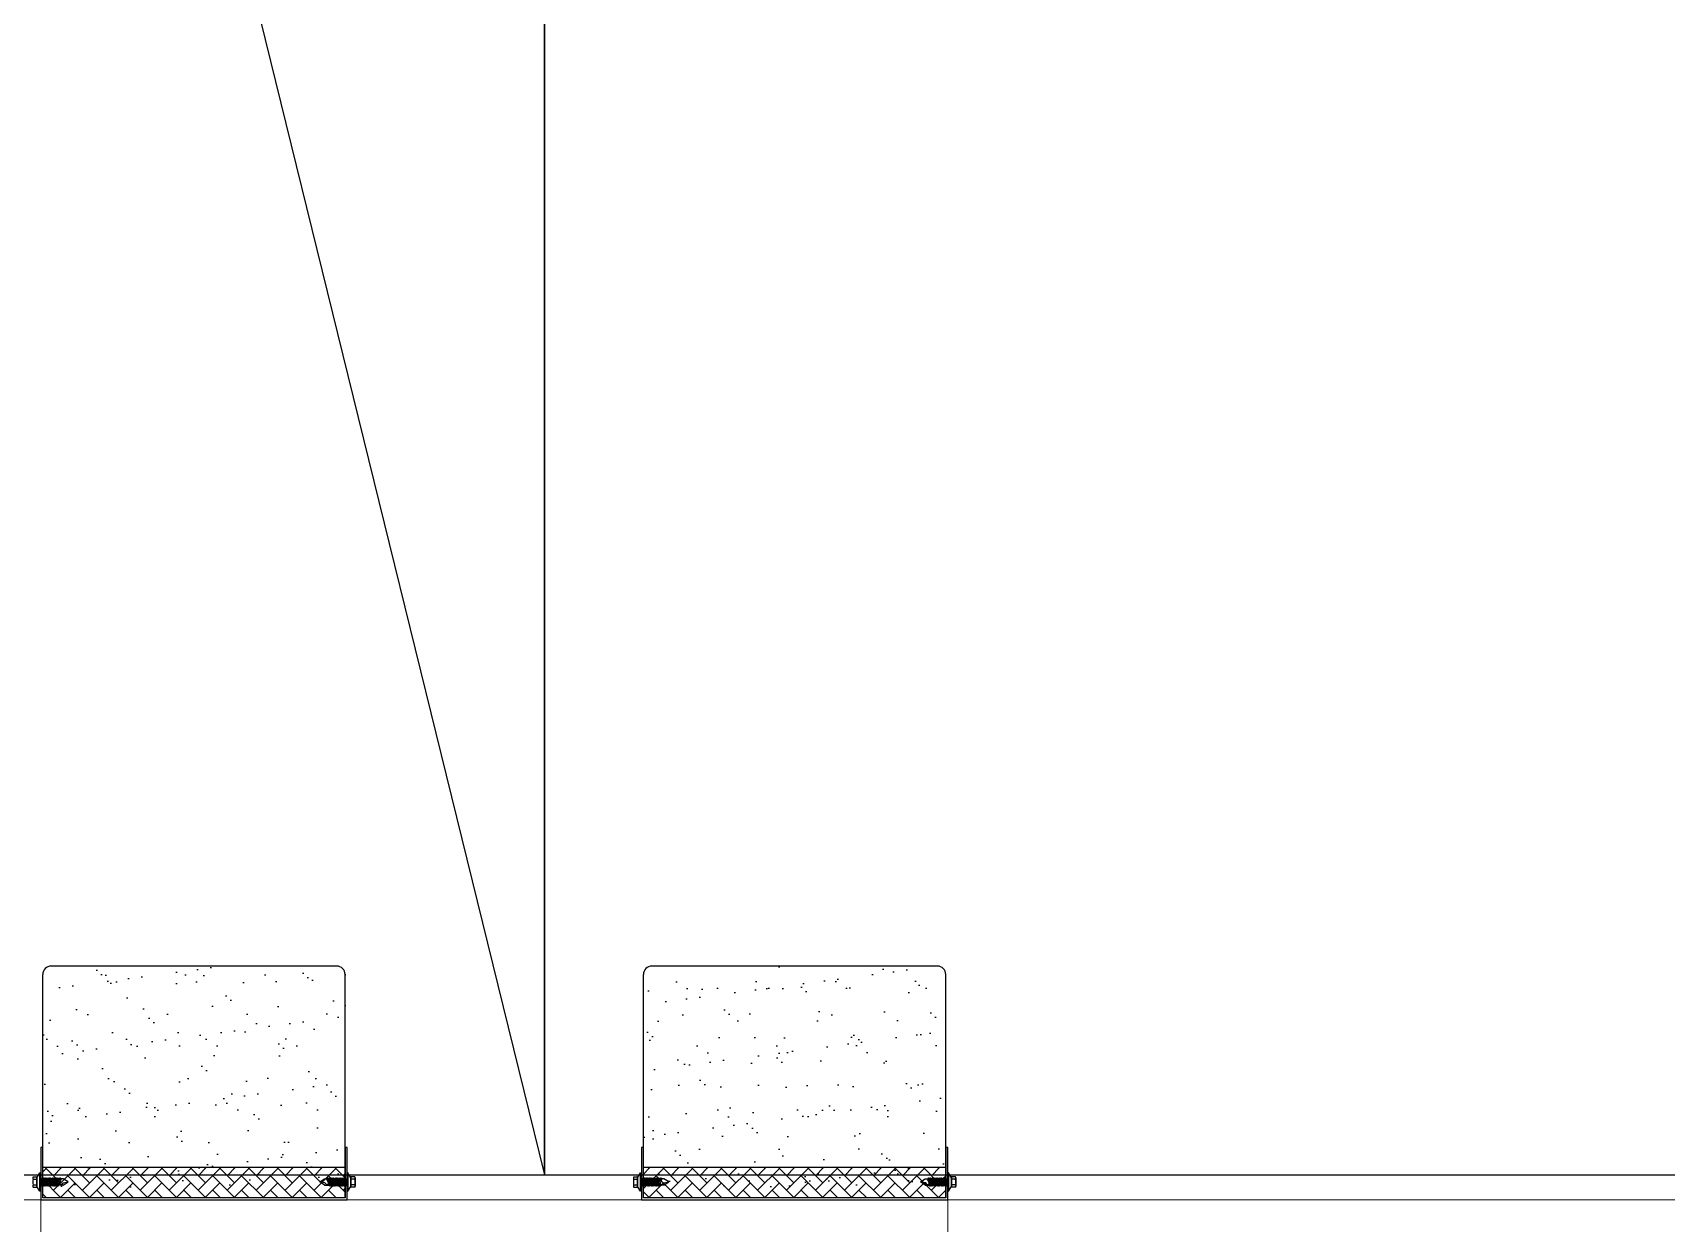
# Model space of a CAD drawing. Header units: millimetres. Extents: x 8456 to 190005487, y 619 to 455456909.
# Drawn here: x 208812.9 to 209062.6, y 158477.2 to 158659.2 of the extents above; entities that cross this region are included whole.
import ezdxf

# ---------------------------------------------------------------- set-up
doc = ezdxf.new("R2010")
doc.units = ezdxf.units.MM
doc.header["$LTSCALE"] = 400
doc.header["$MEASUREMENT"] = 0
doc.layers.get('0').update_dxf_attribs({"linetype": 'CONTINUOUS'})
doc.layers.add('A-PK', color=6, linetype='CONTINUOUS')
doc.layers.add('지하2층평면도$0$0-PATT', color=252, linetype='CONTINUOUS')
doc.layers.add('지하2층평면도$0$0-LIN3', color=8, linetype='CONTINUOUS', lineweight=18)
doc.layers.add('지하2층평면도$0$0PANL', color=6, linetype='CONTINUOUS', lineweight=20)

# ---------------------------------------------------------------- blocks, each defined once
blk = doc.blocks.new('A$C2DB436D3')
at = {"layer": '지하2층평면도$0$0-PATT', "ltscale": 0.002}
h = blk.add_hatch(dxfattribs=at)
h.set_pattern_fill('AR-SAND', color=8, scale=0.22, angle=180, style=0)
h.set_pattern_definition([(217.5, (4726448.368, -11189004.172), (0.352006885, -10.767091221), [0, -8.49376, 0, -9.4996, 0, -9.0805]), (187.5, (4726448.368, -11189004.172), (-9.889512229, -15.770152213), [0, -4.58216, 0, -7.65556, 0, -2.9337]), (147.5, (4726455.241, -11189004.172), (-17.401832145, -0.031618063), [0, -2.794, 0, -10.0584, 0, -13.1318]), (137.5, (4726455.241, -11189004.172), (-16.798241954, -4.904445112), [0, -1.397, 0, -6.59384, 0, -7.5438])])
h.paths.add_polyline_path([(24686.15, 21109.09, -0.414214), (24687.98, 21107.26), (24687.98, 21060.69), (24621.98, 21060.69), (24621.98, 21107.26, -0.414214), (24623.81, 21109.09)])
h = blk.add_hatch(dxfattribs=at)
h.set_pattern_fill('AR-SAND', color=8, scale=0.22, angle=180, style=0)
h.set_pattern_definition([(217.5, (4727373.395, -11189004.172), (0.352006885, -10.767091221), [0, -8.49376, 0, -9.4996, 0, -9.0805]), (187.5, (4727373.395, -11189004.172), (-9.889512229, -15.770152213), [0, -4.58216, 0, -7.65556, 0, -2.9337]), (147.5, (4727380.268, -11189004.172), (-17.401832145, -0.031618063), [0, -2.794, 0, -10.0584, 0, -13.1318]), (137.5, (4727380.268, -11189004.172), (-16.798241954, -4.904445112), [0, -1.397, 0, -6.59384, 0, -7.5438])])
h.paths.add_polyline_path([(24817.27, 21109.09, -0.414214), (24819.1, 21107.26), (24819.1, 21060.69), (24753.1, 21060.69), (24753.1, 21107.26, -0.414214), (24754.93, 21109.09)])
h = blk.add_hatch(dxfattribs=at)
h.set_pattern_fill('AR-HBONE', color=8, scale=0.022, angle=180, style=0)
h.set_pattern_definition([(225, (4726242.966, -11188972.3098), (-4e-15, -3.1610501546), [6.7056, -2.2352]), (315, (4726241.3855, -11188973.8903), (-4e-15, -3.1610501546), [6.7056, -2.2352])])
h.paths.add_polyline_path([(24687.98, 21065.09), (24621.98, 21065.09), (24621.98, 21058.49), (24687.98, 21058.49)])
h = blk.add_hatch(dxfattribs=at)
h.set_pattern_fill('AR-HBONE', color=8, scale=0.022, angle=180, style=0)
h.set_pattern_definition([(225, (4727167.9927, -11188972.3098), (-4e-15, -3.1610501546), [6.7056, -2.2352]), (315, (4727166.4122, -11188973.8903), (-4e-15, -3.1610501546), [6.7056, -2.2352])])
h.paths.add_polyline_path([(24819.1, 21065.09), (24753.1, 21065.09), (24753.1, 21058.49), (24819.1, 21058.49)])
at = {"layer": 'A-PK', "color": 8}
for p, q in [((24027.54, 23923.55, 2515.73), (24731.54, 21063.55, 2515.73)), ((24731.54, 21063.55, 2515.73), (24731.54, 23923.55, 2515.73)), ((24731.54, 23923.55, 2515.73), (24731.54, 21063.55, 2515.73)), ((24027.54, 21063.55, 2515.73), (24731.54, 21063.55, 2515.73)), ((24731.54, 21063.55, 2515.73), (25435.54, 21063.55, 2515.73))]:
    blk.add_line(p, q, dxfattribs=at)
at = {"layer": '지하2층평면도$0$0-LIN3', "color": 8}
for p, q in [((24093.54, 21058.05, 2515.73), (24621.54, 21058.05, 2515.73)), ((24819.54, 21058.05, 2515.73), (25347.54, 21058.05, 2515.73))]:
    blk.add_line(p, q, dxfattribs=at)
at = {"layer": '지하2층평면도$0$0-PATT', "color": 8}
for p, q in [((24686.15, 21109.09, 2515.73), (24623.81, 21109.09, 2515.73)), ((24817.27, 21109.09, 2515.73), (24754.93, 21109.09, 2515.73)), ((24621.98, 21058.49, 2515.73), (24621.98, 21107.26, 2515.73)), ((24687.98, 21058.49, 2515.73), (24687.98, 21107.26, 2515.73)), ((24753.1, 21058.49, 2515.73), (24753.1, 21107.26, 2515.73)), ((24819.1, 21058.49, 2515.73), (24819.1, 21107.26, 2515.73)), ((24619.89, 21063.1, 2515.73), (24620.7, 21063.1, 2515.73)), ((24619.89, 21062.54, 2515.73), (24620.7, 21062.54, 2515.73)), ((24620.7, 21063.1, 2515.73), (24620.7, 21060.79, 2515.73)), ((24622.07, 21062.86, 2515.73), (24621.54, 21061.56, 2515.73)), ((24621.89, 21062.64, 2515.73), (24621.54, 21062.64, 2515.73)), ((24622.47, 21062.86, 2515.73), (24621.72, 21061.03, 2515.73)), ((24622.47, 21062.86, 2515.73), (24621.72, 21061.03, 2515.73)), ((24687.98, 21065.09, 2515.73), (24621.98, 21065.09, 2515.73)), ((24622.29, 21062.64, 2515.73), (24622.07, 21062.64, 2515.73)), ((24622.87, 21062.86, 2515.73), (24622.12, 21061.03, 2515.73)), ((24622.87, 21062.86, 2515.73), (24622.12, 21061.03, 2515.73)), ((24622.7, 21062.64, 2515.73), (24622.47, 21062.64, 2515.73)), ((24623.28, 21062.86, 2515.73), (24622.53, 21061.03, 2515.73)), ((24623.28, 21062.86, 2515.73), (24622.53, 21061.03, 2515.73)), ((24623.1, 21062.64, 2515.73), (24622.87, 21062.64, 2515.73)), ((24623.68, 21062.86, 2515.73), (24622.93, 21061.03, 2515.73)), ((24623.68, 21062.86, 2515.73), (24622.93, 21061.03, 2515.73)), ((24623.5, 21062.64, 2515.73), (24623.28, 21062.64, 2515.73)), ((24624.08, 21062.86, 2515.73), (24623.33, 21061.03, 2515.73)), ((24624.08, 21062.86, 2515.73), (24623.33, 21061.03, 2515.73)), ((24623.91, 21062.64, 2515.73), (24623.68, 21062.64, 2515.73)), ((24624.49, 21062.86, 2515.73), (24623.73, 21061.03, 2515.73)), ((24624.49, 21062.86, 2515.73), (24623.73, 21061.03, 2515.73)), ((24624.31, 21062.64, 2515.73), (24624.08, 21062.64, 2515.73)), ((24624.89, 21062.86, 2515.73), (24624.14, 21061.03, 2515.73)), ((24624.89, 21062.86, 2515.73), (24624.14, 21061.03, 2515.73)), ((24624.71, 21062.64, 2515.73), (24624.49, 21062.64, 2515.73)), ((24625.29, 21062.86, 2515.73), (24624.54, 21061.03, 2515.73)), ((24625.29, 21062.86, 2515.73), (24624.54, 21061.03, 2515.73)), ((24625.12, 21062.64, 2515.73), (24624.89, 21062.64, 2515.73)), ((24625.7, 21062.86, 2515.73), (24624.94, 21061.03, 2515.73)), ((24625.7, 21062.86, 2515.73), (24624.94, 21061.03, 2515.73)), ((24625.52, 21062.64, 2515.73), (24625.29, 21062.64, 2515.73)), ((24626.46, 21062.64, 2515.73), (24625.7, 21062.64, 2515.73)), ((24683.5, 21062.64, 2515.73), (24684.26, 21062.64, 2515.73)), ((24684.26, 21062.86, 2515.73), (24685.01, 21061.03, 2515.73)), ((24684.26, 21062.86, 2515.73), (24685.01, 21061.03, 2515.73)), ((24684.44, 21062.64, 2515.73), (24684.67, 21062.64, 2515.73)), ((24684.67, 21062.86, 2515.73), (24685.42, 21061.03, 2515.73)), ((24684.67, 21062.86, 2515.73), (24685.42, 21061.03, 2515.73)), ((24684.84, 21062.64, 2515.73), (24685.07, 21062.64, 2515.73)), ((24685.07, 21062.86, 2515.73), (24685.82, 21061.03, 2515.73)), ((24685.07, 21062.86, 2515.73), (24685.82, 21061.03, 2515.73)), ((24685.25, 21062.64, 2515.73), (24685.47, 21062.64, 2515.73)), ((24685.47, 21062.86, 2515.73), (24686.22, 21061.03, 2515.73)), ((24685.47, 21062.86, 2515.73), (24686.22, 21061.03, 2515.73)), ((24685.65, 21062.64, 2515.73), (24685.87, 21062.64, 2515.73)), ((24685.87, 21062.86, 2515.73), (24686.63, 21061.03, 2515.73)), ((24685.87, 21062.86, 2515.73), (24686.63, 21061.03, 2515.73)), ((24686.05, 21062.64, 2515.73), (24686.28, 21062.64, 2515.73)), ((24686.28, 21062.86, 2515.73), (24687.03, 21061.03, 2515.73)), ((24686.28, 21062.86, 2515.73), (24687.03, 21061.03, 2515.73)), ((24686.45, 21062.64, 2515.73), (24686.68, 21062.64, 2515.73)), ((24686.68, 21062.86, 2515.73), (24687.43, 21061.03, 2515.73)), ((24686.68, 21062.86, 2515.73), (24687.43, 21061.03, 2515.73)), ((24686.86, 21062.64, 2515.73), (24687.08, 21062.64, 2515.73)), ((24687.08, 21062.86, 2515.73), (24687.84, 21061.03, 2515.73)), ((24687.08, 21062.86, 2515.73), (24687.84, 21061.03, 2515.73)), ((24687.26, 21062.64, 2515.73), (24687.49, 21062.64, 2515.73)), ((24687.49, 21062.86, 2515.73), (24688.24, 21061.03, 2515.73)), ((24687.49, 21062.86, 2515.73), (24688.24, 21061.03, 2515.73)), ((24687.66, 21062.64, 2515.73), (24687.89, 21062.64, 2515.73)), ((24687.89, 21062.86, 2515.73), (24688.42, 21061.56, 2515.73)), ((24688.07, 21062.64, 2515.73), (24688.42, 21062.64, 2515.73)), ((24689.26, 21063.1, 2515.73), (24689.26, 21060.79, 2515.73)), ((24690.07, 21063.1, 2515.73), (24689.26, 21063.1, 2515.73)), ((24690.07, 21062.54, 2515.73), (24689.26, 21062.54, 2515.73)), ((24690.18, 21062.84, 2515.73), (24690.18, 21061.05, 2515.73)), ((24750.9, 21062.84, 2515.73), (24750.9, 21061.05, 2515.73)), ((24751.01, 21063.1, 2515.73), (24751.82, 21063.1, 2515.73)), ((24751.01, 21062.54, 2515.73), (24751.82, 21062.54, 2515.73)), ((24751.82, 21063.1, 2515.73), (24751.82, 21060.79, 2515.73)), ((24753.19, 21062.86, 2515.73), (24752.66, 21061.56, 2515.73)), ((24753.01, 21062.64, 2515.73), (24752.66, 21062.64, 2515.73)), ((24753.59, 21062.86, 2515.73), (24752.84, 21061.03, 2515.73)), ((24753.59, 21062.86, 2515.73), (24752.84, 21061.03, 2515.73)), ((24819.1, 21065.09, 2515.73), (24753.1, 21065.09, 2515.73)), ((24753.41, 21062.64, 2515.73), (24753.19, 21062.64, 2515.73)), ((24753.99, 21062.86, 2515.73), (24753.24, 21061.03, 2515.73)), ((24753.99, 21062.86, 2515.73), (24753.24, 21061.03, 2515.73)), ((24753.82, 21062.64, 2515.73), (24753.59, 21062.64, 2515.73)), ((24754.4, 21062.86, 2515.73), (24753.65, 21061.03, 2515.73)), ((24754.4, 21062.86, 2515.73), (24753.65, 21061.03, 2515.73)), ((24754.22, 21062.64, 2515.73), (24753.99, 21062.64, 2515.73)), ((24754.8, 21062.86, 2515.73), (24754.05, 21061.03, 2515.73)), ((24754.8, 21062.86, 2515.73), (24754.05, 21061.03, 2515.73)), ((24754.62, 21062.64, 2515.73), (24754.4, 21062.64, 2515.73)), ((24755.2, 21062.86, 2515.73), (24754.45, 21061.03, 2515.73)), ((24755.2, 21062.86, 2515.73), (24754.45, 21061.03, 2515.73)), ((24755.03, 21062.64, 2515.73), (24754.8, 21062.64, 2515.73)), ((24755.61, 21062.86, 2515.73), (24754.85, 21061.03, 2515.73)), ((24755.61, 21062.86, 2515.73), (24754.85, 21061.03, 2515.73)), ((24755.43, 21062.64, 2515.73), (24755.2, 21062.64, 2515.73)), ((24756.01, 21062.86, 2515.73), (24755.26, 21061.03, 2515.73)), ((24756.01, 21062.86, 2515.73), (24755.26, 21061.03, 2515.73)), ((24755.83, 21062.64, 2515.73), (24755.61, 21062.64, 2515.73)), ((24756.41, 21062.86, 2515.73), (24755.66, 21061.03, 2515.73)), ((24756.41, 21062.86, 2515.73), (24755.66, 21061.03, 2515.73)), ((24756.24, 21062.64, 2515.73), (24756.01, 21062.64, 2515.73)), ((24756.82, 21062.86, 2515.73), (24756.06, 21061.03, 2515.73)), ((24756.82, 21062.86, 2515.73), (24756.06, 21061.03, 2515.73)), ((24756.64, 21062.64, 2515.73), (24756.41, 21062.64, 2515.73)), ((24757.58, 21062.64, 2515.73), (24756.82, 21062.64, 2515.73)), ((24814.62, 21062.64, 2515.73), (24815.38, 21062.64, 2515.73)), ((24815.38, 21062.86, 2515.73), (24816.13, 21061.03, 2515.73)), ((24815.38, 21062.86, 2515.73), (24816.13, 21061.03, 2515.73)), ((24815.56, 21062.64, 2515.73), (24815.79, 21062.64, 2515.73)), ((24815.79, 21062.86, 2515.73), (24816.54, 21061.03, 2515.73)), ((24815.79, 21062.86, 2515.73), (24816.54, 21061.03, 2515.73)), ((24815.96, 21062.64, 2515.73), (24816.19, 21062.64, 2515.73)), ((24816.19, 21062.86, 2515.73), (24816.94, 21061.03, 2515.73)), ((24816.19, 21062.86, 2515.73), (24816.94, 21061.03, 2515.73)), ((24816.37, 21062.64, 2515.73), (24816.59, 21062.64, 2515.73)), ((24816.59, 21062.86, 2515.73), (24817.34, 21061.03, 2515.73)), ((24816.59, 21062.86, 2515.73), (24817.34, 21061.03, 2515.73)), ((24816.77, 21062.64, 2515.73), (24816.99, 21062.64, 2515.73)), ((24816.99, 21062.86, 2515.73), (24817.75, 21061.03, 2515.73)), ((24816.99, 21062.86, 2515.73), (24817.75, 21061.03, 2515.73)), ((24817.17, 21062.64, 2515.73), (24817.4, 21062.64, 2515.73)), ((24817.4, 21062.86, 2515.73), (24818.15, 21061.03, 2515.73)), ((24817.4, 21062.86, 2515.73), (24818.15, 21061.03, 2515.73)), ((24817.57, 21062.64, 2515.73), (24817.8, 21062.64, 2515.73)), ((24817.8, 21062.86, 2515.73), (24818.55, 21061.03, 2515.73)), ((24817.8, 21062.86, 2515.73), (24818.55, 21061.03, 2515.73)), ((24817.98, 21062.64, 2515.73), (24818.2, 21062.64, 2515.73)), ((24818.2, 21062.86, 2515.73), (24818.96, 21061.03, 2515.73)), ((24818.2, 21062.86, 2515.73), (24818.96, 21061.03, 2515.73)), ((24818.38, 21062.64, 2515.73), (24818.61, 21062.64, 2515.73)), ((24818.61, 21062.86, 2515.73), (24819.36, 21061.03, 2515.73)), ((24818.61, 21062.86, 2515.73), (24819.36, 21061.03, 2515.73)), ((24818.78, 21062.64, 2515.73), (24819.01, 21062.64, 2515.73)), ((24819.01, 21062.86, 2515.73), (24819.54, 21061.56, 2515.73)), ((24819.19, 21062.64, 2515.73), (24819.54, 21062.64, 2515.73)), ((24820.38, 21063.1, 2515.73), (24820.38, 21060.79, 2515.73)), ((24821.19, 21063.1, 2515.73), (24820.38, 21063.1, 2515.73)), ((24821.19, 21062.54, 2515.73), (24820.38, 21062.54, 2515.73)), ((24821.3, 21062.84, 2515.73), (24821.3, 21061.05, 2515.73)), ((24619.89, 21061.35, 2515.73), (24620.7, 21061.35, 2515.73)), ((24619.89, 21060.79, 2515.73), (24620.7, 21060.79, 2515.73)), ((24621.72, 21061.25, 2515.73), (24621.54, 21061.25, 2515.73)), ((24622.12, 21061.25, 2515.73), (24621.9, 21061.25, 2515.73)), ((24622.53, 21061.25, 2515.73), (24622.3, 21061.25, 2515.73)), ((24622.93, 21061.25, 2515.73), (24622.7, 21061.25, 2515.73)), ((24623.33, 21061.25, 2515.73), (24623.11, 21061.25, 2515.73)), ((24623.73, 21061.25, 2515.73), (24623.51, 21061.25, 2515.73)), ((24624.14, 21061.25, 2515.73), (24623.91, 21061.25, 2515.73)), ((24624.54, 21061.25, 2515.73), (24624.31, 21061.25, 2515.73)), ((24624.94, 21061.25, 2515.73), (24624.72, 21061.25, 2515.73)), ((24625.35, 21061.25, 2515.73), (24625.12, 21061.25, 2515.73)), ((24625.62, 21061.69, 2515.73), (24625.35, 21061.03, 2515.73)), ((24625.62, 21061.69, 2515.73), (24625.35, 21061.03, 2515.73)), ((24626.46, 21061.25, 2515.73), (24625.52, 21061.25, 2515.73)), ((24683.5, 21061.25, 2515.73), (24684.43, 21061.25, 2515.73)), ((24684.34, 21061.69, 2515.73), (24684.61, 21061.03, 2515.73)), ((24684.34, 21061.69, 2515.73), (24684.61, 21061.03, 2515.73)), ((24684.61, 21061.25, 2515.73), (24684.84, 21061.25, 2515.73)), ((24685.01, 21061.25, 2515.73), (24685.24, 21061.25, 2515.73)), ((24685.42, 21061.25, 2515.73), (24685.64, 21061.25, 2515.73)), ((24685.82, 21061.25, 2515.73), (24686.05, 21061.25, 2515.73)), ((24686.22, 21061.25, 2515.73), (24686.45, 21061.25, 2515.73)), ((24686.63, 21061.25, 2515.73), (24686.85, 21061.25, 2515.73)), ((24687.03, 21061.25, 2515.73), (24687.26, 21061.25, 2515.73)), ((24687.43, 21061.25, 2515.73), (24687.66, 21061.25, 2515.73)), ((24687.84, 21061.25, 2515.73), (24688.06, 21061.25, 2515.73)), ((24688.24, 21061.25, 2515.73), (24688.42, 21061.25, 2515.73)), ((24690.07, 21061.35, 2515.73), (24689.26, 21061.35, 2515.73)), ((24690.07, 21060.79, 2515.73), (24689.26, 21060.79, 2515.73)), ((24751.01, 21061.35, 2515.73), (24751.82, 21061.35, 2515.73)), ((24751.01, 21060.79, 2515.73), (24751.82, 21060.79, 2515.73)), ((24752.84, 21061.25, 2515.73), (24752.66, 21061.25, 2515.73)), ((24753.24, 21061.25, 2515.73), (24753.02, 21061.25, 2515.73)), ((24753.65, 21061.25, 2515.73), (24753.42, 21061.25, 2515.73)), ((24754.05, 21061.25, 2515.73), (24753.82, 21061.25, 2515.73)), ((24754.45, 21061.25, 2515.73), (24754.23, 21061.25, 2515.73)), ((24754.85, 21061.25, 2515.73), (24754.63, 21061.25, 2515.73)), ((24755.26, 21061.25, 2515.73), (24755.03, 21061.25, 2515.73)), ((24755.66, 21061.25, 2515.73), (24755.43, 21061.25, 2515.73)), ((24756.06, 21061.25, 2515.73), (24755.84, 21061.25, 2515.73)), ((24756.47, 21061.25, 2515.73), (24756.24, 21061.25, 2515.73)), ((24756.74, 21061.69, 2515.73), (24756.47, 21061.03, 2515.73)), ((24756.74, 21061.69, 2515.73), (24756.47, 21061.03, 2515.73)), ((24757.58, 21061.25, 2515.73), (24756.64, 21061.25, 2515.73)), ((24814.62, 21061.25, 2515.73), (24815.55, 21061.25, 2515.73)), ((24815.46, 21061.69, 2515.73), (24815.73, 21061.03, 2515.73)), ((24815.46, 21061.69, 2515.73), (24815.73, 21061.03, 2515.73)), ((24815.73, 21061.25, 2515.73), (24815.96, 21061.25, 2515.73)), ((24816.13, 21061.25, 2515.73), (24816.36, 21061.25, 2515.73)), ((24816.54, 21061.25, 2515.73), (24816.76, 21061.25, 2515.73)), ((24816.94, 21061.25, 2515.73), (24817.17, 21061.25, 2515.73)), ((24817.34, 21061.25, 2515.73), (24817.57, 21061.25, 2515.73)), ((24817.75, 21061.25, 2515.73), (24817.97, 21061.25, 2515.73)), ((24818.15, 21061.25, 2515.73), (24818.38, 21061.25, 2515.73)), ((24818.55, 21061.25, 2515.73), (24818.78, 21061.25, 2515.73)), ((24818.96, 21061.25, 2515.73), (24819.18, 21061.25, 2515.73)), ((24819.36, 21061.25, 2515.73), (24819.54, 21061.25, 2515.73)), ((24821.19, 21061.35, 2515.73), (24820.38, 21061.35, 2515.73)), ((24821.19, 21060.79, 2515.73), (24820.38, 21060.79, 2515.73))]:
    blk.add_line(p, q, dxfattribs=at)
at = {"layer": '지하2층평면도$0$0-PATT', "color": 8, "ltscale": 0.002, "elevation": 2515.73}
for points in [[(24621.98, 21069.49), (24621.54, 21069.49), (24621.54, 21058.05), (24688.42, 21058.05), (24688.42, 21069.49), (24687.98, 21069.49), (24687.98, 21058.49), (24621.98, 21058.49)], [(24753.1, 21069.49), (24752.66, 21069.49), (24752.66, 21058.05), (24819.54, 21058.05), (24819.54, 21069.49), (24819.1, 21069.49), (24819.1, 21058.49), (24753.1, 21058.49)]]:
    blk.add_lwpolyline(points, close=True, dxfattribs=at)
at = {"layer": '지하2층평면도$0$0-PATT', "color": 8, "elevation": 2515.73}
for points in [[(24620.7, 21061), (24620.7, 21062.89), (24621.36, 21063.93), (24621.36, 21059.97)], [(24621.36, 21059.97), (24621.36, 21063.93), (24621.54, 21063.93), (24621.54, 21059.97)], [(24621.72, 21061.03), (24621.9, 21061.25), (24622.47, 21062.64), (24622.47, 21062.86), (24622.29, 21062.64), (24621.72, 21061.25)], [(24622.12, 21061.03), (24622.3, 21061.25), (24622.87, 21062.64), (24622.87, 21062.86), (24622.7, 21062.64), (24622.12, 21061.25)], [(24622.53, 21061.03), (24622.7, 21061.25), (24623.28, 21062.64), (24623.28, 21062.86), (24623.1, 21062.64), (24622.53, 21061.25)], [(24622.93, 21061.03), (24623.11, 21061.25), (24623.68, 21062.64), (24623.68, 21062.86), (24623.5, 21062.64), (24622.93, 21061.25)], [(24623.33, 21061.03), (24623.51, 21061.25), (24624.08, 21062.64), (24624.08, 21062.86), (24623.91, 21062.64), (24623.33, 21061.25)], [(24623.73, 21061.03), (24623.91, 21061.25), (24624.49, 21062.64), (24624.49, 21062.86), (24624.31, 21062.64), (24623.73, 21061.25)], [(24624.14, 21061.03), (24624.31, 21061.25), (24624.89, 21062.64), (24624.89, 21062.86), (24624.71, 21062.64), (24624.14, 21061.25)], [(24624.54, 21061.03), (24624.72, 21061.25), (24625.29, 21062.64), (24625.29, 21062.86), (24625.12, 21062.64), (24624.54, 21061.25)], [(24624.94, 21061.03), (24625.12, 21061.25), (24625.7, 21062.64), (24625.7, 21062.86), (24625.52, 21062.64), (24624.94, 21061.25)], [(24685.01, 21061.03), (24684.84, 21061.25), (24684.26, 21062.64), (24684.26, 21062.86), (24684.44, 21062.64), (24685.01, 21061.25)], [(24685.42, 21061.03), (24685.24, 21061.25), (24684.67, 21062.64), (24684.67, 21062.86), (24684.84, 21062.64), (24685.42, 21061.25)], [(24685.82, 21061.03), (24685.64, 21061.25), (24685.07, 21062.64), (24685.07, 21062.86), (24685.25, 21062.64), (24685.82, 21061.25)], [(24686.22, 21061.03), (24686.05, 21061.25), (24685.47, 21062.64), (24685.47, 21062.86), (24685.65, 21062.64), (24686.22, 21061.25)], [(24686.63, 21061.03), (24686.45, 21061.25), (24685.87, 21062.64), (24685.87, 21062.86), (24686.05, 21062.64), (24686.63, 21061.25)], [(24687.03, 21061.03), (24686.85, 21061.25), (24686.28, 21062.64), (24686.28, 21062.86), (24686.45, 21062.64), (24687.03, 21061.25)], [(24687.43, 21061.03), (24687.26, 21061.25), (24686.68, 21062.64), (24686.68, 21062.86), (24686.86, 21062.64), (24687.43, 21061.25)], [(24687.84, 21061.03), (24687.66, 21061.25), (24687.08, 21062.64), (24687.08, 21062.86), (24687.26, 21062.64), (24687.84, 21061.25)], [(24688.24, 21061.03), (24688.06, 21061.25), (24687.49, 21062.64), (24687.49, 21062.86), (24687.66, 21062.64), (24688.24, 21061.25)], [(24688.6, 21059.97), (24688.6, 21063.93), (24688.42, 21063.93), (24688.42, 21059.97)], [(24689.26, 21061), (24689.26, 21062.89), (24688.6, 21063.93), (24688.6, 21059.97)], [(24751.82, 21061), (24751.82, 21062.89), (24752.48, 21063.93), (24752.48, 21059.97)], [(24752.48, 21059.97), (24752.48, 21063.93), (24752.66, 21063.93), (24752.66, 21059.97)], [(24752.84, 21061.03), (24753.02, 21061.25), (24753.59, 21062.64), (24753.59, 21062.86), (24753.41, 21062.64), (24752.84, 21061.25)], [(24753.24, 21061.03), (24753.42, 21061.25), (24753.99, 21062.64), (24753.99, 21062.86), (24753.82, 21062.64), (24753.24, 21061.25)], [(24753.65, 21061.03), (24753.82, 21061.25), (24754.4, 21062.64), (24754.4, 21062.86), (24754.22, 21062.64), (24753.65, 21061.25)], [(24754.05, 21061.03), (24754.23, 21061.25), (24754.8, 21062.64), (24754.8, 21062.86), (24754.62, 21062.64), (24754.05, 21061.25)], [(24754.45, 21061.03), (24754.63, 21061.25), (24755.2, 21062.64), (24755.2, 21062.86), (24755.03, 21062.64), (24754.45, 21061.25)], [(24754.85, 21061.03), (24755.03, 21061.25), (24755.61, 21062.64), (24755.61, 21062.86), (24755.43, 21062.64), (24754.85, 21061.25)], [(24755.26, 21061.03), (24755.43, 21061.25), (24756.01, 21062.64), (24756.01, 21062.86), (24755.83, 21062.64), (24755.26, 21061.25)], [(24755.66, 21061.03), (24755.84, 21061.25), (24756.41, 21062.64), (24756.41, 21062.86), (24756.24, 21062.64), (24755.66, 21061.25)], [(24756.06, 21061.03), (24756.24, 21061.25), (24756.82, 21062.64), (24756.82, 21062.86), (24756.64, 21062.64), (24756.06, 21061.25)], [(24816.13, 21061.03), (24815.96, 21061.25), (24815.38, 21062.64), (24815.38, 21062.86), (24815.56, 21062.64), (24816.13, 21061.25)], [(24816.54, 21061.03), (24816.36, 21061.25), (24815.79, 21062.64), (24815.79, 21062.86), (24815.96, 21062.64), (24816.54, 21061.25)], [(24816.94, 21061.03), (24816.76, 21061.25), (24816.19, 21062.64), (24816.19, 21062.86), (24816.37, 21062.64), (24816.94, 21061.25)], [(24817.34, 21061.03), (24817.17, 21061.25), (24816.59, 21062.64), (24816.59, 21062.86), (24816.77, 21062.64), (24817.34, 21061.25)], [(24817.75, 21061.03), (24817.57, 21061.25), (24816.99, 21062.64), (24816.99, 21062.86), (24817.17, 21062.64), (24817.75, 21061.25)], [(24818.15, 21061.03), (24817.97, 21061.25), (24817.4, 21062.64), (24817.4, 21062.86), (24817.57, 21062.64), (24818.15, 21061.25)], [(24818.55, 21061.03), (24818.38, 21061.25), (24817.8, 21062.64), (24817.8, 21062.86), (24817.98, 21062.64), (24818.55, 21061.25)], [(24818.96, 21061.03), (24818.78, 21061.25), (24818.2, 21062.64), (24818.2, 21062.86), (24818.38, 21062.64), (24818.96, 21061.25)], [(24819.36, 21061.03), (24819.18, 21061.25), (24818.61, 21062.64), (24818.61, 21062.86), (24818.78, 21062.64), (24819.36, 21061.25)], [(24819.72, 21059.97), (24819.72, 21063.93), (24819.54, 21063.93), (24819.54, 21059.97)], [(24820.38, 21061), (24820.38, 21062.89), (24819.72, 21063.93), (24819.72, 21059.97)], [(24625.35, 21061.03), (24625.52, 21061.25), (24625.62, 21061.47), (24625.62, 21061.69), (24625.44, 21061.47), (24625.35, 21061.25)], [(24684.61, 21061.03), (24684.43, 21061.25), (24684.34, 21061.47), (24684.34, 21061.69), (24684.51, 21061.47), (24684.61, 21061.25)], [(24756.47, 21061.03), (24756.64, 21061.25), (24756.74, 21061.47), (24756.74, 21061.69), (24756.56, 21061.47), (24756.47, 21061.25)], [(24815.73, 21061.03), (24815.55, 21061.25), (24815.46, 21061.47), (24815.46, 21061.69), (24815.63, 21061.47), (24815.73, 21061.25)]]:
    blk.add_lwpolyline(points, close=True, dxfattribs=at)
for points in [[(24621.54, 21061.37), (24622.07, 21062.64), (24622.07, 21062.86), (24621.89, 21062.64), (24621.54, 21061.79)], [(24687.98, 21065.09), (24687.98, 21058.49), (24621.98, 21058.49), (24621.98, 21065.09)], [(24622.16, 21062.64), (24622.07, 21062.86), (24622.24, 21062.64)], [(24622.56, 21062.64), (24622.47, 21062.86), (24622.65, 21062.64)], [(24622.56, 21062.64), (24622.47, 21062.86), (24622.65, 21062.64)], [(24622.96, 21062.64), (24622.87, 21062.86), (24623.05, 21062.64)], [(24622.96, 21062.64), (24622.87, 21062.86), (24623.05, 21062.64)], [(24623.37, 21062.64), (24623.28, 21062.86), (24623.45, 21062.64)], [(24623.37, 21062.64), (24623.28, 21062.86), (24623.45, 21062.64)], [(24623.77, 21062.64), (24623.68, 21062.86), (24623.86, 21062.64)], [(24623.77, 21062.64), (24623.68, 21062.86), (24623.86, 21062.64)], [(24624.17, 21062.64), (24624.08, 21062.86), (24624.26, 21062.64)], [(24624.17, 21062.64), (24624.08, 21062.86), (24624.26, 21062.64)], [(24624.58, 21062.64), (24624.49, 21062.86), (24624.66, 21062.64)], [(24624.58, 21062.64), (24624.49, 21062.86), (24624.66, 21062.64)], [(24624.98, 21062.64), (24624.89, 21062.86), (24625.07, 21062.64)], [(24624.98, 21062.64), (24624.89, 21062.86), (24625.07, 21062.64)], [(24625.38, 21062.64), (24625.29, 21062.86), (24625.47, 21062.64)], [(24625.38, 21062.64), (24625.29, 21062.86), (24625.47, 21062.64)], [(24626.01, 21062.64), (24625.61, 21061.7), (24625.87, 21061.25), (24626.42, 21061.78), (24627.52, 21061.95)], [(24625.78, 21062.64), (24625.7, 21062.86), (24625.87, 21062.64)], [(24625.78, 21062.64), (24625.7, 21062.86), (24625.87, 21062.64)], [(24626.46, 21061.25), (24627.52, 21061.95), (24626.46, 21062.64)], [(24683.95, 21062.64), (24684.34, 21061.7), (24684.09, 21061.25), (24683.54, 21061.78), (24682.44, 21061.95)], [(24683.5, 21061.25), (24682.44, 21061.95), (24683.5, 21062.64)], [(24684.17, 21062.64), (24684.26, 21062.86), (24684.08, 21062.64)], [(24684.17, 21062.64), (24684.26, 21062.86), (24684.08, 21062.64)], [(24684.58, 21062.64), (24684.67, 21062.86), (24684.49, 21062.64)], [(24684.58, 21062.64), (24684.67, 21062.86), (24684.49, 21062.64)], [(24684.98, 21062.64), (24685.07, 21062.86), (24684.89, 21062.64)], [(24684.98, 21062.64), (24685.07, 21062.86), (24684.89, 21062.64)], [(24685.38, 21062.64), (24685.47, 21062.86), (24685.29, 21062.64)], [(24685.38, 21062.64), (24685.47, 21062.86), (24685.29, 21062.64)], [(24685.79, 21062.64), (24685.87, 21062.86), (24685.7, 21062.64)], [(24685.79, 21062.64), (24685.87, 21062.86), (24685.7, 21062.64)], [(24686.19, 21062.64), (24686.28, 21062.86), (24686.1, 21062.64)], [(24686.19, 21062.64), (24686.28, 21062.86), (24686.1, 21062.64)], [(24686.59, 21062.64), (24686.68, 21062.86), (24686.5, 21062.64)], [(24686.59, 21062.64), (24686.68, 21062.86), (24686.5, 21062.64)], [(24687, 21062.64), (24687.08, 21062.86), (24686.91, 21062.64)], [(24687, 21062.64), (24687.08, 21062.86), (24686.91, 21062.64)], [(24687.4, 21062.64), (24687.49, 21062.86), (24687.31, 21062.64)], [(24687.4, 21062.64), (24687.49, 21062.86), (24687.31, 21062.64)], [(24687.8, 21062.64), (24687.89, 21062.86), (24687.71, 21062.64)], [(24688.42, 21061.37), (24687.89, 21062.64), (24687.89, 21062.86), (24688.07, 21062.64), (24688.42, 21061.79)], [(24752.66, 21061.37), (24753.19, 21062.64), (24753.19, 21062.86), (24753.01, 21062.64), (24752.66, 21061.79)], [(24819.1, 21065.09), (24819.1, 21058.49), (24753.1, 21058.49), (24753.1, 21065.09)], [(24753.28, 21062.64), (24753.19, 21062.86), (24753.36, 21062.64)], [(24753.68, 21062.64), (24753.59, 21062.86), (24753.77, 21062.64)], [(24753.68, 21062.64), (24753.59, 21062.86), (24753.77, 21062.64)], [(24754.08, 21062.64), (24753.99, 21062.86), (24754.17, 21062.64)], [(24754.08, 21062.64), (24753.99, 21062.86), (24754.17, 21062.64)], [(24754.49, 21062.64), (24754.4, 21062.86), (24754.57, 21062.64)], [(24754.49, 21062.64), (24754.4, 21062.86), (24754.57, 21062.64)], [(24754.89, 21062.64), (24754.8, 21062.86), (24754.98, 21062.64)], [(24754.89, 21062.64), (24754.8, 21062.86), (24754.98, 21062.64)], [(24755.29, 21062.64), (24755.2, 21062.86), (24755.38, 21062.64)], [(24755.29, 21062.64), (24755.2, 21062.86), (24755.38, 21062.64)], [(24755.7, 21062.64), (24755.61, 21062.86), (24755.78, 21062.64)], [(24755.7, 21062.64), (24755.61, 21062.86), (24755.78, 21062.64)], [(24756.1, 21062.64), (24756.01, 21062.86), (24756.19, 21062.64)], [(24756.1, 21062.64), (24756.01, 21062.86), (24756.19, 21062.64)], [(24756.5, 21062.64), (24756.41, 21062.86), (24756.59, 21062.64)], [(24756.5, 21062.64), (24756.41, 21062.86), (24756.59, 21062.64)], [(24757.13, 21062.64), (24756.73, 21061.7), (24756.99, 21061.25), (24757.54, 21061.78), (24758.64, 21061.95)], [(24756.9, 21062.64), (24756.82, 21062.86), (24756.99, 21062.64)], [(24756.9, 21062.64), (24756.82, 21062.86), (24756.99, 21062.64)], [(24757.58, 21061.25), (24758.64, 21061.95), (24757.58, 21062.64)], [(24815.07, 21062.64), (24815.46, 21061.7), (24815.21, 21061.25), (24814.66, 21061.78), (24813.56, 21061.95)], [(24814.62, 21061.25), (24813.56, 21061.95), (24814.62, 21062.64)], [(24815.29, 21062.64), (24815.38, 21062.86), (24815.2, 21062.64)], [(24815.29, 21062.64), (24815.38, 21062.86), (24815.2, 21062.64)], [(24815.7, 21062.64), (24815.79, 21062.86), (24815.61, 21062.64)], [(24815.7, 21062.64), (24815.79, 21062.86), (24815.61, 21062.64)], [(24816.1, 21062.64), (24816.19, 21062.86), (24816.01, 21062.64)], [(24816.1, 21062.64), (24816.19, 21062.86), (24816.01, 21062.64)], [(24816.5, 21062.64), (24816.59, 21062.86), (24816.41, 21062.64)], [(24816.5, 21062.64), (24816.59, 21062.86), (24816.41, 21062.64)], [(24816.91, 21062.64), (24816.99, 21062.86), (24816.82, 21062.64)], [(24816.91, 21062.64), (24816.99, 21062.86), (24816.82, 21062.64)], [(24817.31, 21062.64), (24817.4, 21062.86), (24817.22, 21062.64)], [(24817.31, 21062.64), (24817.4, 21062.86), (24817.22, 21062.64)], [(24817.71, 21062.64), (24817.8, 21062.86), (24817.62, 21062.64)], [(24817.71, 21062.64), (24817.8, 21062.86), (24817.62, 21062.64)], [(24818.12, 21062.64), (24818.2, 21062.86), (24818.03, 21062.64)], [(24818.12, 21062.64), (24818.2, 21062.86), (24818.03, 21062.64)], [(24818.52, 21062.64), (24818.61, 21062.86), (24818.43, 21062.64)], [(24818.52, 21062.64), (24818.61, 21062.86), (24818.43, 21062.64)], [(24818.92, 21062.64), (24819.01, 21062.86), (24818.83, 21062.64)], [(24819.54, 21061.37), (24819.01, 21062.64), (24819.01, 21062.86), (24819.19, 21062.64), (24819.54, 21061.79)], [(24621.63, 21061.25), (24621.72, 21061.03), (24621.54, 21061.25)], [(24622.03, 21061.25), (24622.12, 21061.03), (24621.94, 21061.25)], [(24622.44, 21061.25), (24622.53, 21061.03), (24622.35, 21061.25)], [(24622.84, 21061.25), (24622.93, 21061.03), (24622.75, 21061.25)], [(24623.24, 21061.25), (24623.33, 21061.03), (24623.15, 21061.25)], [(24623.65, 21061.25), (24623.73, 21061.03), (24623.56, 21061.25)], [(24624.05, 21061.25), (24624.14, 21061.03), (24623.96, 21061.25)], [(24624.45, 21061.25), (24624.54, 21061.03), (24624.36, 21061.25)], [(24624.86, 21061.25), (24624.94, 21061.03), (24624.77, 21061.25)], [(24625.26, 21061.25), (24625.35, 21061.03), (24625.17, 21061.25)], [(24684.7, 21061.25), (24684.61, 21061.03), (24684.79, 21061.25)], [(24685.1, 21061.25), (24685.01, 21061.03), (24685.19, 21061.25)], [(24685.51, 21061.25), (24685.42, 21061.03), (24685.59, 21061.25)], [(24685.91, 21061.25), (24685.82, 21061.03), (24686, 21061.25)], [(24686.31, 21061.25), (24686.22, 21061.03), (24686.4, 21061.25)], [(24686.72, 21061.25), (24686.63, 21061.03), (24686.8, 21061.25)], [(24687.12, 21061.25), (24687.03, 21061.03), (24687.21, 21061.25)], [(24687.52, 21061.25), (24687.43, 21061.03), (24687.61, 21061.25)], [(24687.92, 21061.25), (24687.84, 21061.03), (24688.01, 21061.25)], [(24688.33, 21061.25), (24688.24, 21061.03), (24688.42, 21061.25)], [(24752.75, 21061.25), (24752.84, 21061.03), (24752.66, 21061.25)], [(24753.15, 21061.25), (24753.24, 21061.03), (24753.06, 21061.25)], [(24753.56, 21061.25), (24753.65, 21061.03), (24753.47, 21061.25)], [(24753.96, 21061.25), (24754.05, 21061.03), (24753.87, 21061.25)], [(24754.36, 21061.25), (24754.45, 21061.03), (24754.27, 21061.25)], [(24754.77, 21061.25), (24754.85, 21061.03), (24754.68, 21061.25)], [(24755.17, 21061.25), (24755.26, 21061.03), (24755.08, 21061.25)], [(24755.57, 21061.25), (24755.66, 21061.03), (24755.48, 21061.25)], [(24755.98, 21061.25), (24756.06, 21061.03), (24755.89, 21061.25)], [(24756.38, 21061.25), (24756.47, 21061.03), (24756.29, 21061.25)], [(24815.82, 21061.25), (24815.73, 21061.03), (24815.91, 21061.25)], [(24816.22, 21061.25), (24816.13, 21061.03), (24816.31, 21061.25)], [(24816.63, 21061.25), (24816.54, 21061.03), (24816.71, 21061.25)], [(24817.03, 21061.25), (24816.94, 21061.03), (24817.12, 21061.25)], [(24817.43, 21061.25), (24817.34, 21061.03), (24817.52, 21061.25)], [(24817.84, 21061.25), (24817.75, 21061.03), (24817.92, 21061.25)], [(24818.24, 21061.25), (24818.15, 21061.03), (24818.33, 21061.25)], [(24818.64, 21061.25), (24818.55, 21061.03), (24818.73, 21061.25)], [(24819.04, 21061.25), (24818.96, 21061.03), (24819.13, 21061.25)], [(24819.45, 21061.25), (24819.36, 21061.03), (24819.54, 21061.25)]]:
    blk.add_lwpolyline(points, dxfattribs=at)
at = {"layer": '지하2층평면도$0$0-PATT', "color": 8}
for centre, radius, start, end in [((24623.81, 21107.26, 2515.73), 1.83, 90, 180), ((24686.15, 21107.26, 2515.73), 1.83, 0, 90), ((24754.93, 21107.26, 2515.73), 1.83, 90, 180), ((24817.27, 21107.26, 2515.73), 1.83, 0, 90), ((24620.19, 21062.82, 2515.73), 0.409, 136.9662, 223.0338), ((24621.45, 21061.95, 2515.73), 1.67, 159.1195, 200.8805), ((24689.77, 21062.82, 2515.73), 0.409, 316.9662, 43.0338), ((24688.5, 21061.95, 2515.73), 1.67, 339.1195, 20.8805), ((24751.31, 21062.82, 2515.73), 0.409, 136.9662, 223.0338), ((24752.57, 21061.95, 2515.73), 1.67, 159.1195, 200.8805), ((24820.89, 21062.82, 2515.73), 0.409, 316.9662, 43.0338), ((24819.62, 21061.95, 2515.73), 1.67, 339.1195, 20.8805), ((24620.19, 21061.07, 2515.73), 0.409, 136.9662, 223.0338), ((24689.77, 21061.07, 2515.73), 0.409, 316.9662, 43.0338), ((24751.31, 21061.07, 2515.73), 0.409, 136.9662, 223.0338), ((24820.89, 21061.07, 2515.73), 0.409, 316.9662, 43.0338)]:
    blk.add_arc(centre, radius, start, end, dxfattribs=at)
at = {"layer": '지하2층평면도$0$0PANL', "color": 8, "elevation": 2515.73}
blk.add_lwpolyline([(24819.54, 21058.05), (24621.54, 21058.05), (24621.54, 21030.55), (24819.54, 21030.55)], close=True, dxfattribs=at)

msp = doc.modelspace()

# ---------------------------------------------------------------- block references
at = {"xscale": 0.7, "yscale": 0.7, "zscale": 0.7}
msp.add_blockref('A$C2DB436D3', (191579.09, 143740.16, -160.09), dxfattribs=at)

doc.saveas('drawing.dxf')
